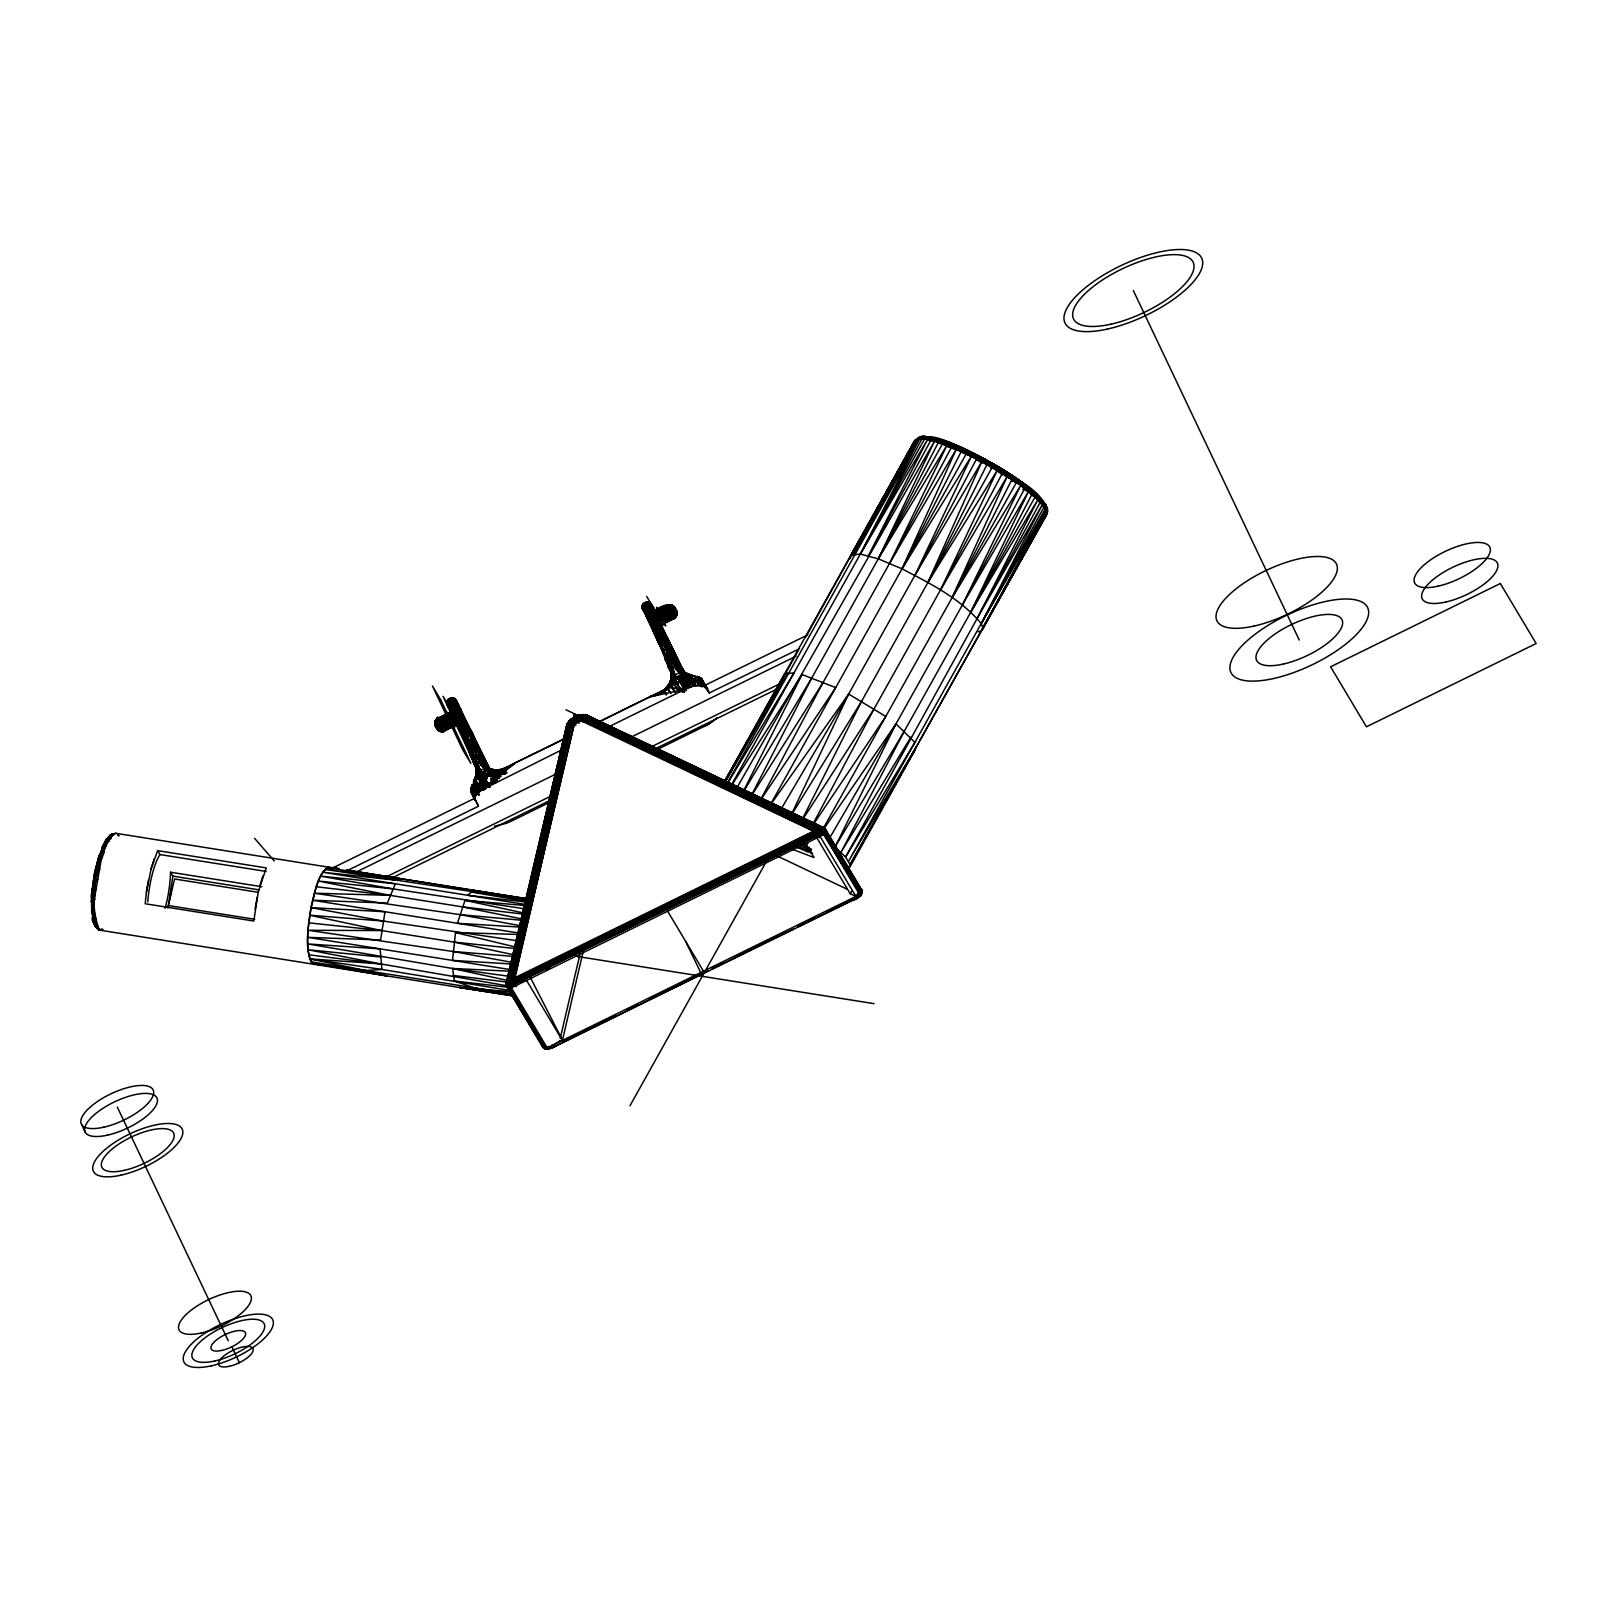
<?xml version="1.0" encoding="UTF-8"?>
<svg xmlns="http://www.w3.org/2000/svg" width="1617" height="1617" viewBox="0 0 1617 1617"><rect width="100%" height="100%" fill="white"/><g stroke="black" fill="none" stroke-linecap="round" stroke-linejoin="round"><path stroke-width="1.5" d="M347.776 870.37L478.45 806.236L470.709 790.996L476.409 775.149L475.6 765.71L477.864 763.487L462.806 728.762C473.963 718.15 479.481 762.476 468.465 727.306M514.166 984.409L511.174 979.619L570.538 722.092L572.034 719.605L579.31 715.907L587.274 715.381L823.821 827.722L825.822 829.824L823.902 834.534L511.396 987.866L506.97 987.077L506.222 983.075L509.537 980.347L818.768 828.611L822.527 827.459L824.933 828.591L818.97 829.642L514.974 979.599C500.36 981.842 509.598 991.12 516.692 982.934L820.405 834.352L823.902 834.534L859.799 894.888L861.982 892.483L861.639 889.815L824.872 828.531L587.618 715.765C580.119 712.511 569.73 717.584 566.799 725.063L506.141 983.338L506.262 985.683L543.474 1047.796L548.143 1048.867L554.813 1046.765L547.233 1048.928L545.091 1046.664C546.122 1050.302 553.034 1049.069 546.425 1046.704L546.728 1048.948L548.608 1048.827C550.447 1047.432 543.312 1050.181 542.362 1046.482L506.545 986.431L506.121 983.48L506.262 985.683M471.517 757.989L472.649 751.44C453.225 709.903 461.391 730.722 472.265 753.118L475.721 751.42L475.297 747.256L466.12 727.306C474.933 741.9 475.499 774.745 499.734 770.844M485.403 788.813L476.591 774.038L477.338 763.77L470.85 749.035C481.563 739.313 489.769 782.527 476.894 749.298C465.029 746.347 474.65 767.448 468.142 748.105L472.973 744.083L476.914 745.599L473.64 739.656L470.062 739.899L466.06 743.375L470.891 756.352L469.536 751.521L470.85 749.035M690.803 686.74L679.059 667.053L690.803 686.558L678.897 666.932L675.279 666.649L670.469 651.489L661.292 631.54L655.249 635.42L658.604 642.899L642.515 607.81L646.234 603.707C658.584 607.062 640.292 597.199 648.094 607.79L676.169 669.377L680.474 673.4L686.053 675.724L693.228 686.174L703.739 685.527L709.257 692.986L799.546 648.68M666.851 657.028L658.887 641.868L664.688 640.575L645.749 602.312L649.508 602.656L652.217 607.325L651.024 604.374L646.719 602.029L643.202 603.788L641.929 606.375L647.305 617.492L651.408 617.027L655.855 613.55L650.398 605.001L645.324 606.314L643.101 609.104L655.289 635.865M923.166 438.571L936.667 439.319L933.716 438.692A72.361 14.108 29.2 0 0 926.44 438.005L922.135 439.197L928.421 437.944L940.023 440.228L968.745 451.871L967.977 455.024L962.56 452.578M457.429 725.002L455.711 721.93C450.335 728.923 426.686 732.461 438.288 718.858C448.899 712.147 451.365 709.135 454.721 718.878M483.645 762.092L479.056 751.177L484.534 767.408C492.235 776.645 507.455 768.459 515.985 762.517L564.596 738.787M513.741 984.692L510.507 979.902L570.255 724.032L574.176 724.355L581.291 720.859L585.698 715.543L587.618 715.765M662.99 641.403L644.415 603.687L642.171 605.344L642.818 609.528L642.515 607.81M655.734 614.763L654.44 611.509L670.267 604.617L674.127 606.537L676.816 611.873L673.824 618.139C656.785 624.728 664.769 631.802 659.392 621.09M477.864 763.487L478.955 766.943L473.538 781.678L477.298 793.563L474.59 797.969L474.872 800.233L470.709 790.996L472.366 784.71L477.298 793.563L515.318 762.88M599.139 721.849L649.852 696.826C700.343 687.791 654.845 632.591 646.396 608.639L644.415 603.687M476.227 775.897L478.309 768.52L473.983 757.241L476.105 754.917L480.835 756.291L495.57 782.365M512.266 979.215L514.812 983.965L511.538 979.478L570.255 724.032L568.295 724.214L566.799 725.063L506.141 983.722L506.586 986.471L508.991 988.209L544.848 1048.523L554.651 1046.563L854.483 899.396L860.931 894.342L861.821 890.219L860.466 895.474L854.564 899.699L854.059 898.425M658.826 693.37L656.825 693.996L666.689 688.822L671.318 681.404L672.712 673.763L656.967 633.581C669.337 653.672 685.709 688.862 653.086 695.391M542.807 1047.129C541.169 1039.731 542.847 1051.919 547.395 1048.099L544.383 1048.321L542.807 1044.784L543.474 1047.796L547.233 1047.897L855.898 896.424C863.619 899.315 861.457 884.095 859.941 890.179M477.298 793.563L480.936 790.349L474.448 779.839L477.298 778.161L478.652 774.482L479.178 768.419L477.965 766.62L476.53 770.339L485.06 784.629M551.943 1045.997C559.219 1045.249 546.122 1050.585 544.019 1048.18L543.534 1045.087L544.808 1048.422L547.658 1048.24L543.716 1047.998L542.281 1044.4L542.362 1046.482M658.422 693.794L666.345 688.337L663.576 690.499L666.224 694.946M502.119 769.793C497.612 770.298 486.151 770.379 496.399 770.177C527.425 764.154 494.458 766.579 504.059 774.179M507.435 986.815L509.82 988.27L511.477 986.936L507.92 985.824L506.444 982.631L506.525 986.148L511.316 987.522L507.435 986.815L512.387 982.59L815.514 834.069C817.939 830.976 829.905 828.793 823.902 834.534M513.337 984.975L509.84 980.185L570.255 724.032L510.831 979.761L516.692 982.934L526.596 980.428L562.393 1040.438C557.521 1039.812 544.949 1055.173 543.15 1044.946L543.716 1047.998L547.557 1048.2L546.405 1048.685M672.915 667.437C666.79 673.622 676.391 686.518 679.079 691.631M478.773 789.662L473.781 781.314L479.036 789.177L474.024 780.971L476.651 773.472L475.802 765.286L461.35 729.651M508.203 987.967L510.649 988.128L546 1048.402L547.274 1047.978L511.336 987.704L507.394 987.118L506.222 983.075M455.751 721.02L457.429 725.002L441.623 731.874L435.68 719.767L438.005 717.887C433.295 724.861 434.73 723.668 437.641 729.772C447.909 738.504 431.416 709.701 435.438 725.568L435.074 724.618C442.957 706.447 431.072 726.094 436.792 728.196M478.127 764.113L477.055 764.053L476.651 771.43L476.409 769.753L478.167 767.57L479.178 768.419L477.884 774.482L474.104 780.405L480.936 790.349L561.422 750.005M490.335 768.985L487.526 767.509L484.17 768.196L480.067 763.608L452.922 703.557C447.222 697.311 455.347 695.694 456.338 702.728L485.545 765.447L491.406 769.409L500.057 770.723L509.557 766.276M827.197 912.089L854.928 898.526L861.032 893.554L825.216 833.503L821.315 834.17L820.587 827.843L585.031 716.008L579.432 716.755L569.083 720.939L567.082 724.699L506.545 985.865L511.619 986.714L508.203 985.481L506.667 982.348L507.718 984.147L512.811 985.42L509.234 980.488L568.295 724.214C570.599 717.038 580.22 713.198 587.072 715.28L578.906 715.421L581.291 720.859L814.24 831.482L816.464 835.848L820.082 836.413L855.898 896.424C851.027 904.408 867.5 892.119 860.689 888.562M499.896 776.625C489.365 768.479 502.22 768.196 503.433 774.3M676.876 615.41L671.702 604.899L676.836 615.45L675.017 607.871L675.32 609.245L657.351 617.957L660.888 624.768L673.986 618.725L676.876 615.41L675.785 609.629L670.772 612.702L667.336 605.203L670.226 604.677L675.36 608.518L672.591 607.082L668.387 607.709L655.471 614.036L656.138 615.471M454.033 717.463L453.003 715.421L440.107 721.748L436.752 724.133L436.024 726.963L454.033 717.463L456.762 723.223L442.573 730.298L438.53 729.995L436.59 727.872L442.654 726.943L455.549 720.616L454.943 719.322M655.249 635.42L661.414 649.023L662 646.113L665.234 644.132L669.903 644.86L663.779 631.701L661.292 631.54L670.893 655.653L668.528 657.492L666.103 655.673L669.721 653.511L673.096 654.077L681.06 670.59L686.639 673.905L700.949 678.028L707.882 689.044M675.866 609.528C677.422 612.398 677.119 611.994 673.602 617.633C667.033 616.704 661.232 630.59 659.776 621.878M514.307 996.213L99.405 930.098L95.848 927.147L93.826 921.589L93.058 887.49C92.614 899.295 89.582 913.261 96.575 923.691M339.186 868.855L115.757 833.281L112.099 834.19C96.313 860.911 87.54 900.548 99.405 930.098L102.72 929.27L98.597 929.593M854.241 898.809C860.163 890.26 861.639 896.748 854.665 899.355C857.637 891.21 859.597 898.324 854.665 899.355M981.943 463.169L984.369 459.774L960.175 447.666L940.023 440.228L931.291 438.753L928.421 440.248C970.544 447.485 1013.556 471.719 1041.712 504.302L1043.531 504.221L1039.872 498.743L1023.44 484.069L1020.59 482.392L1018.447 483.726L983.459 461.755L947.805 445.564L947.461 442.613L984.369 459.774L1015.759 478.511L1035.608 494.923L1043.531 504.221L1043.814 508.021M517.46 934.424L455.509 932.564L452.517 960.397L512.73 964.055M510.062 987.401L511.396 987.158L506.545 986.431L511.336 987.34L507.516 986.511L506.161 983.217L507.677 986.168L511.781 986.471L508.567 985.117L506.95 982.045L507.354 984.51L512.488 985.703L508.668 980.791L568.295 724.214C572.802 722.051 572.984 716.23 568.658 721.465L566.759 725.467C569.164 719.646 578.785 721.889 583.555 717.503L821.618 829.824L823.68 831.947L823.457 834.19L825.135 833.503L822.527 827.459L585.374 714.694L586.83 715.219M674.734 666.891L676.613 666.406L676.613 669.964C683.951 670.772 696.422 675.684 693.228 686.174L685.123 689.307L681.363 681.363L682.051 673.4L678.897 666.932L679.746 668.286M488.961 769.268L472.204 734.583L463.715 738.747L479.056 771.026L480.471 773.431L488.961 769.268L457.045 703.092C459.652 702.667 449.506 690.439 447.323 704.385C448.01 710.409 450.031 702.849 453.609 703.254C457.813 700.181 461.249 710.773 457.773 703.577L490.638 770.602L479.582 748.954L478.026 749.621M466.242 744.79L460.623 730.298L468.425 749.762M479.582 748.954L472.184 733.471L467.818 737.17L463.715 737.635L471.194 753.118L463.857 737.797M506.161 983.864L512.225 985.966L508.648 983.419L508.142 981.115L568.295 724.214L509.537 980.347L515.277 983.702L512.973 978.992L572.297 720.252L574.176 724.355L514.469 978.568L516.692 982.934L510.184 987.138M653.187 608.113C649.731 604.01 643.809 612.702 643.02 609.75M691.268 674.835L695.775 685.568L694.481 675.724L698.18 685.184L705.679 686.982L701.899 679.039L690.621 674.673L685.648 674.895L667.356 637.704L664.688 640.575M917.546 441.542L919.042 437.54C947.643 435.114 973.818 454.62 998.498 467.01C1014.769 480.067 1045.775 490.315 1046.987 514.004L981.762 630.489L978.224 631.782M95.14 888.865L93.422 913.706L95.241 878.698L102.841 852.806L95.646 878.577L94.13 903.398L91.441 901.599L92.149 890.28L92.533 887.753L91.745 912.21L94.493 915.808M91.542 902.064C92.028 900.629 92.412 868.551 96.151 881.265M95.201 894.282L100.84 861.841M655.532 634.834L671.661 673.602L670.065 682.758L663.576 690.499L669.681 683.89L673.44 673.379C669.014 680.151 671.378 682.536 673.056 670.812L669.579 659.979L675.34 660.019L678.817 666.325L673.016 652.641C666.911 648.457 661.899 657.412 666.689 662.222M922.357 436.469C961.589 441.542 997.002 465.696 1028.048 487.081A74.402 14.513 29.2 0 1 1037.023 494.822L1045.572 504.363L1046.765 509.719L1045.128 511.033L1045.775 512.063L1046.927 507.455C1034.84 487.586 1012.788 476.308 993.647 464.16A73.937 14.432 29.2 0 0 973.919 453.609C956.799 447.747 933.272 429.253 916.495 440.046L919.042 437.54C936.708 434.872 953.525 444.837 969.331 451.446C997.649 466.444 1029.685 481.462 1047.573 509.133L1047.29 512.811L981.762 630.489L1046.644 509.881C1029.706 485.949 1001.651 472.69 976.85 458.379C957.749 451.264 935.273 433.578 914.717 440.572L805.711 637.118M481.866 766.074L485.545 765.447L492.558 771.572L494.741 770.076L502.806 769.854M689.752 686.457L683.102 673.804L685.81 682.798C673.218 665.678 696.017 676.128 693.228 686.174L688.802 674.39L684.638 673.056L682.455 674.471L677.018 668.953L672.611 659.776L674.815 665.618L678.594 666.022M1046.987 514.004L848.036 868.753L1047.27 512.832L1046.644 509.881L981.216 623.636L982.752 627.719L1047.149 511.457M1022.732 489.324L1026.876 486.757L1030.15 489.385L1039.872 498.743L1043.996 506.889A72.421 14.129 29.2 0 1 1043.693 507.96M511.861 986.35L506.808 985.198L506.283 982.914M507.293 981.741L513.155 985.117L508.142 983.783L507.698 981.438L567.082 724.699L507.293 981.741L511.983 986.229L510.81 986.249M856.06 898.587L861.74 893.312L860.204 889.047L861.901 890.906L861.659 893.635L857.738 897.839L859.193 895.131L858.324 892.907M670.267 682.697L671.277 679.504L673.662 678.574M470.345 754.795L475.155 766.256L476.874 762.739L483.119 761.526L480.168 755.786L482.654 765.629L481.199 765.286L482.169 761.829L467.111 727.104L469.334 733.734C473.074 733.027 476.793 740.768 474.488 742.365M671.742 676.452L674.208 675.461C664.89 690.702 674.249 672.591 672.854 678.736L666.447 688.236L670.772 681.485L672.389 667.72M458.804 711.5L451.547 697.796L455.226 699.231L454.377 698.362L460.522 709.924L454.62 713.42L452.133 713.259L446.818 703.112L447.444 700.242L466.201 737.797M653.975 615.733L645.749 602.312M663.091 631.337L678.392 666.568L678.129 671.581C682.051 670.267 693.127 675.36 683.829 675.057M506.828 983.379L506.95 982.045M678.513 660.787L652.945 607.81L657.513 617.189M856.525 898.304L857.717 895.232L857.232 898.183L858.768 896.485L857.859 893.473L858.182 896.95L859.617 896.303L859.718 892.988L859.031 896.323L860.81 895.07L861.517 892.119L860.123 889.572L861.194 890.138C858.182 904.044 864.691 890.219 860.022 888.157M100.84 859.254L101.224 854.807L99.001 855.878L93.463 880.739L94.675 873.726M476.469 769.995L475.539 766.054L476.53 770.339L485.585 785.397M496.965 771.774L483.22 778.464L474.67 779.475L483.18 788.773L477.621 777.433L474.104 780.405M666.507 655.229L665.375 653.975L666.164 660.747L664.769 656.684C669.943 666.022 665.739 673.905 674.815 665.618M817.939 835.181L816.14 830.107L583.555 717.503L816.807 829.683L816.726 830.916L821.679 833.361L822.871 830.794L821.638 827.56L826.044 831.32L823.255 827.5M856.707 898.506L856.303 895.171L855.595 898.87M261.853 886.722L170.533 872.21L172.878 876.131L168.35 905.54L254.738 919.285M339.186 868.855C316.892 860.608 315.739 893.938 311.05 907.642C308.988 925.753 303.167 947.057 312.728 963.752L365.442 970.523L387.11 975.961L318.973 964.359M457.308 720.333L442.997 696.321L484.676 785.64L476.631 773.674L485.403 788.186L476.631 773.674L478.612 765.508L477.055 764.053L478.389 764.801M665.355 657.876L666.103 655.673M676.149 693.491L670.024 683.223L672.45 680.05L668.993 685.022L670.388 682.536L671.742 683.304L667.417 686.821L671.095 693.592M994.374 464.503L1017.497 479.158L994.374 464.503L1012.343 475.701L1007.876 472.791M94.453 896.303C93.746 878.071 95.342 850.966 111.27 838.313M94.655 924.722L92.573 917.263C89.461 922.357 104.782 935.435 95.221 926.46L92.735 919.446L94.655 924.722L99.122 929.775L102.942 929.977M550.023 1048.22L548.992 1048.705L548.709 1046.563L548.385 1048.827L549.416 1048.321M96.494 889.431C90.592 886.803 89.097 903.519 94.898 899.193M506.525 986.148L511.053 982.004L819.395 830.714L824.347 829.319L826.024 830.572M509.84 980.185L515.742 983.439L821.679 833.361L820.87 834.251L820.001 828.066M861.821 890.219L859.779 895.07L861.8 892.099L825.984 832.068L821.901 832.25L516.207 982.045C511.336 983.197 506.404 988.411 510.042 988.108L510.649 988.128M475.034 779.172L477.884 774.482L474.246 780.607M654.986 695.088L653.935 695.431L656.219 694.219M493.63 771.693C489.183 769.449 484.514 761.708 479.441 762.375M92.472 911.321L92.553 899.921L92.149 906.126L95.848 927.147M671.904 668.064L671.661 676.452M823.639 834.271L825.135 833.503L823.781 834.372L860.406 894.14L858.627 896.728L861.093 894.12L860.931 890.967C864.004 892.867 857.576 897.738 860.81 895.07L861.922 891.331L860.183 888.562L861.234 889.128M438.47 718.635L444.554 731.288L441.663 731.814L436.792 728.297L438.409 730.156L442.371 730.561L456.54 723.506L450.779 711.44L453.69 717.887C447.464 720.374 427.979 732.562 438.045 721L452.517 714.471L453.003 715.421M447.909 705.881L452.376 701.03L457.005 702.061L475.58 741.576L456.095 701.475L451.85 701.252M676.169 616.784L670.226 604.677L676.209 616.724L673.885 618.604L676.735 615.006L676.492 610.862L672.975 616.198L660.059 622.525L661.11 625.031M146.44 891.978L145.186 903.741L253.788 921.023L258.336 891.614L266.259 867.905L157.658 850.643L151.109 868.794L146.44 891.978L148.461 880.093M859.84 896.101L861.659 893.271L860.204 888.885L861.982 892.483L860.466 895.474M823.255 834.129L824.347 829.319M676.169 669.377L679.423 668.67L680.737 669.761L680.474 673.4L687.71 674.552M479.825 763.184L479.602 762.739M446.979 703.557L447.646 705.295L446.939 702.647L449.243 699.454L467.818 737.17M452.841 713.623C450.9 705.012 445.605 708.509 450.678 701.859M476.328 774.846L478.369 771.45L474.933 778.949L478.106 773.472L476.409 775.149M482.654 761.91L482.957 767.186L488.152 767.752L495.914 780.566M645.85 606.092C641.848 620.059 640.575 595.703 645.385 609.205L660.848 642.151M857.637 893.756L856.949 898.304M673.42 668.731C669.903 684.638 661.879 635.441 655.795 634.531L658.604 642.899M474.003 749.5L474.307 747.337C479.016 770.703 498.642 777.332 515.095 762.921M669.175 653.733L669.478 651.57L676.391 666.366M472.649 751.44L474.347 750.611L474.307 747.337M665.396 658.463L666.103 659.817L669.519 654.845L669.478 651.57M1041.469 500.744L1042.682 502.564M99.87 869.077L96.494 867.5L99.85 855.595M480.006 753.825L477.116 747.802L476.692 751.339L474.347 750.611M489.304 787.519L478.895 767.206L486.07 782.385C482.21 777.999 479.279 764.942 486.555 778.909L483.139 771.915L487.323 778.363L484.574 770.925L489.587 768.661L499.127 771.006M675.178 658.058L672.288 652.035L671.864 655.572L669.519 654.845M316.528 963.954L314.527 964.46L311.131 961.872A49.177 12.148 -81 0 1 311.05 907.642L385.028 911.766L380.601 939.962L307.715 937.355L510.446 969.614M583.333 719.282L581.049 714.674L582.787 718.494L819.859 832.917L820.405 834.352M455.165 713.259L452.194 706.791L454.7 703.233L451.547 697.796L453.892 701.738L450.436 703.435C448.657 712.854 444.392 695.067 449.748 704.102L446.999 701.111L467.353 745.255M661.899 641.868L647.366 611.024L649.872 607.466L649.933 609.71L645.365 613.187L647.305 617.492M452.133 713.259L449.506 707.619L451.911 704.082L449.304 702.95M644.698 612.277L641.969 606.314L647.689 617.795L644.678 611.853C645.345 615.754 643.99 608.902 647.083 608.315M860.608 895.151L860.951 893.049M825.418 829.097L823.538 827.581L861.922 891.331L859.759 894.646L859.274 893.534M457.934 711.965L455.388 706.73L455.65 705.093L458.44 704.911M646.153 615.147L650.822 609.326L653.612 609.124M92.452 894.06L93.2 889.532M169.603 899.78L171.624 887.895M255.062 909.259L257.063 897.374M474.509 799.202L470.709 790.996L474.59 797.969L471.436 787.176L476.004 795.119L472.366 784.71L471.093 792.29L474.67 798.293L329.868 869.36M460.522 709.924L459.875 707.539L452.113 711.925L452.517 713.562L449.506 707.619L450.213 709.378L452.194 706.791L451.002 702.425L453.892 701.738L452.538 697.736L460.138 710.449M643.667 609.872L649.064 605.971L647.71 601.969L665.214 640.292M655.855 613.793L655.047 611.772M825.458 829.157L823.821 827.722M442.977 731.228L457.045 723.89L443.098 731.773L436.913 728.58L437.762 729.954C434.892 726.417 442.169 734.765 444.372 730.722L443.098 731.773L439.642 724.113L440.107 721.748M508.142 981.115L513.943 984.551L507.698 981.438L567.951 722.637M674.006 618.705L672.571 611.954L668.791 604.718L654.461 611.489L656.825 616.906L670.065 610.155L675.744 609.265L670.59 608.962L656.34 615.875M934.505 437.985L935.414 438.389C929.573 438.247 919.83 433.113 918.699 439.278L921.245 436.671L925.288 436.57L940.427 439.622L978.972 456.58M93.867 878.334C95.524 858.122 101.224 866.368 95.646 878.577M103.65 844.68L101.608 849.168L105.853 840.213L115.757 833.281L110.38 834.877L103.912 845.428L93.948 880.76L97.323 866.146M447.869 700.565L451.547 697.796L469.516 736.341M643.04 604.798L644.051 603.141L642.778 605.142L659.413 640.473L658.543 641.747L655.35 635.137M93.725 878.334L102.659 846.257L113.756 833.786L106.237 839.466L102.336 846.884L111.189 834.412M673.885 677.624L670.529 682.091M441.643 724.861C436.186 724.659 437.783 731.531 436.469 727.852C442.613 732.925 450.557 723.668 456.418 722.455M512.67 764.315L511.7 765.346M515.237 980.145L514.105 978.669L571.468 724.052L582.019 719.626L814.867 830.997L514.711 979.073L516.227 983.176M515.762 981.155L513.357 978.871L571.468 724.052L511.538 979.478M476.631 771.066L477.581 768.944L479.218 769.187L476.692 772.542M817.98 834.594L815.494 830.552L817.454 829.299L818.445 834.999L815.756 834.534L515.075 981.418L512.609 979.094L571.468 724.052L511.902 979.356L516.409 982.408M514.711 979.073L573.611 723.143L572.661 721.061L581.696 716.513L820.082 829.117L820.587 827.843L585.698 715.543L578.987 715.664L570.033 720.576M509.537 980.347L570.538 722.092M167.784 907.966L174.575 879.001L258.498 892.341M570.255 724.032L510.487 981.014M573.146 720.677L574.722 713.946M542.099 1045.734C540.684 1047.27 550.002 1048.584 553.6 1047.29C555.844 1045.33 548.325 1050.989 547.92 1046.644L548.608 1048.827M560.21 1038.357L580.422 952.292M562.393 1040.438L583.171 951.463M860.871 894.605L859.739 895.272L860.588 893.554M507.698 981.438L568.295 724.214M514.105 978.669L574.176 724.355M551.943 1045.027L552.711 1045.815C551.033 1049.716 549.052 1048.604 553.479 1045.593L554.469 1045.916L553.196 1047.23M814.24 831.482L582.019 719.626L582.403 718.069L584.303 716.675L818.768 828.611L819.94 834.493L820.809 833.584M667.821 686.659L670.934 683.385L666.932 687.73M852.705 554.065L849.915 557.926L914.717 440.572M525.181 905.52L465.009 900.346L457.449 923.287L519.279 927.026M509.072 767.024L511.861 764.78M655.693 614.157L649.549 602.595L652.217 607.325M856.525 896.323L854.483 899.396L856.02 895.434M674.592 692.137L669.681 683.89L673.501 679.1M680.11 668.892L679.261 672.551C682.233 670.388 693.046 677.301 685.749 673.844C670.307 666.265 672.248 643.667 662.283 631.337L664.506 637.967L667.093 638.735L674.855 653.187M671.176 680.252L674.067 671.217L671.783 671.864L671.621 674.592M99.264 855.433L96.252 866.368M549.639 1048.584L550.508 1047.937L549.234 1047.472M458.015 703.88L456.661 701.637M647.366 611.024L645.607 607.669L647.871 605.829C660.1 611.812 643.202 595.804 650.721 606.981L666.143 639.685M684.557 675.3L681.646 670.812L682.495 671.56L678.675 672.086L678.392 666.568M476.328 775.533L478.389 769.49L476.53 774.422L485.383 789.237M476.611 772.259L479.218 770.703M660.059 622.525L659.21 620.685L672.106 614.359L669.559 609.144L670.145 607.103C675.401 605.142 678.392 612.661 675.926 616.421M476.874 762.739L473.983 757.241L472.588 760.334L475.438 766.539M672.045 666.972L669.155 661.474L667.76 664.567L671.136 671.378M860.022 889.977L861.093 890.543M662.283 647.689L642.171 605.344L642.232 607.466M442.654 726.943L442.007 729.045L455.994 721.566M151.109 868.794L154.242 858.789M259.731 886.076L262.843 876.05M571.468 720.434L571.872 719.161L570.599 719.565M98.091 861.295L103.69 846.196L109.511 838.758M108.46 838.253C99.082 860.244 92.856 883.994 94.15 908.087L92.735 909.037M475.924 776.989L479.178 771.45L478.41 770.48M671.56 678.311L674.249 672.793L672.025 673.036L671.641 675.32L671.136 668.832M457.328 710.692L457.773 709.378L458.46 711.702L454.316 711.056L454.62 713.42M566.92 725.912L567.486 723.203L572.074 719.201L580.948 715.28M646.557 615.936L650.802 615.754L652.945 613.611C661.879 615.228 644.657 595.763 651.51 606.961L672.086 649.832C669.66 646.032 661.939 649.731 663.597 653.996L661.191 648.356M472.366 784.71L470.83 789.278L474.59 797.969M671.661 677.705L674.148 676.007M679.746 675.158L677.321 678.999L670.267 664.83M960.761 451.749L960.215 447.666L936.587 441.279L933.595 438.652M91.441 901.599L92.149 890.28L93.2 890.987M780.708 683.203L784.609 673.966L915.424 439.622M105.772 843.629L102.558 849.734L104.357 851.714L101.467 859.516L99.971 858.546L106.116 844.498L105.671 842.74L109.188 841.042M823.013 834.089L823.781 830.633L821.133 827.682L585.334 714.754L821.133 827.682L825.923 832.068M93.362 908.511L96.07 920.336L95.16 922.013L93.079 915.768M111.613 835.463L112.099 834.19M489.769 768.702L486.737 768.884L478.875 778.606L477.298 778.161C474.569 778.181 480.33 768.358 476.348 764.679M661.131 692.359L666.265 689.125M503.837 769.47C497.571 771.066 495.287 770.965 489.668 769.53C491.507 769.692 496.54 771.471 501.593 770.258M673.743 669.782L673.299 668.347M466.727 737.635L448.879 698.928L447.383 700.302M644.94 609.508L644.193 603.323L644.92 608.336L661.373 642.03M525.808 908.976L392.608 888.824L320.752 876.171L395.397 883.792L387.312 903.074L312.627 900.245L517.784 932.868M671.116 679.928L678.999 692.319M475.358 778.444L478.976 772.987L476.651 773.472M685.386 677.28L688.236 674.471L686.053 675.724L690.54 687.023L683.587 679.726L685.386 677.28L690.54 687.023L684.557 678.614M551.579 1046.967L550.71 1048.059M476.025 776.625L478.208 775.958L475.661 777.716M802.679 818.485L861.618 701.212L927.936 582.443L982.085 461.128L914.939 575.288L848.642 694.077L780.991 809.329M809.49 847.247L807.489 851.633L795.827 846.863M1044.42 506.121L981.216 623.636C960.579 598.533 930.321 583.636 902.023 568.82L956.557 448.758L889.633 563.262L823.316 682.051L760.596 799.647M980.326 462.038L975.455 458.682L976.506 455.671L947.582 446.535L953.929 448.899L954.07 445.484L951.503 444.109M829.036 839.041L896 723.89L962.317 605.102L1020.873 485.12L952.09 597.643L1007.411 475.984L940.467 589.983L874.15 708.772L812.623 824.63M815.008 833.058L815.675 831.603L814.483 831.987M506.161 984.349L529.305 1022.712M665.396 689.266L669.842 685.143L683.587 679.726L687.831 688.074M791.218 814.806L848.642 694.077L885.772 716.432L814.463 822.831M480.936 756.069L483.422 761.789M512.67 764.679C511.376 768.56 492.518 768.196 500.502 774.563M671.581 649.145L679.281 667.356M914.413 441.724L850.926 555.177L860.345 554.065L878.274 558.855L934.747 440.713L736.483 788.57M1045.714 508.102L848.581 861.194L916.455 746.508L850.016 864.569L845.57 857.071L977.194 618.361L1038.134 499.168L970.786 612.095L1028.695 491.022L962.317 605.102L1024.915 488.112M452.517 714.471L451.103 711.864L438.066 718.352L437.419 719.808L439.642 724.113M436.145 722.94L440.188 731.571L435.013 721.081L435.883 726.7M675.744 613.53L676.27 610.599M551.437 1047.856L550.204 1048.523M438.813 722.455L439.622 720.818M553.479 1045.593L554.752 1046.725L552.711 1045.815M822.507 833.22L821.881 831.037L818.121 828.935L817.818 830.249L821.901 832.25L821.699 834.109M91.745 912.21L91.603 901.154L92.856 920.255L97.546 927.915L95.181 920.841M551.64 1048.018L707.882 971.029M656.906 615.814L659.372 621.999L672.551 615.309L676.128 610.054L673.076 614.036L658.887 621.069L660.787 624.627M475.297 778.161L476.934 777.312M835.019 846.944L896 723.89L914.899 742.425L845.57 857.071L835.019 846.944L904.489 730.884L1035.304 496.581M1002.54 472.912L940.467 589.983L997.527 469.88L927.936 582.443L987.3 463.978M743.739 790.551L802.072 674.532L835.706 687.609L760.798 799.788M938.628 441.906L878.274 558.855L902.023 568.82L961.509 450.941M952.09 597.643L1012.121 479.056M106.237 839.466L110.38 834.877L113.635 834.069M456.237 701.273L452.538 697.736L469.334 733.734L463.372 737.514L460.36 730.601M674.552 656.421L673.016 652.641L678.817 666.325M448.738 699.757L449.486 702.95L452.922 701.252L454.559 702.95L470.042 736.058M658.867 641.1L656.118 634.208L659.413 640.473L657.452 633.278L644.657 607.183L649.023 605.284L651.57 605.951M981.216 623.636L1042.702 503.978L977.194 618.361L1040.6 501.654M931.129 439.743L868.39 555.743L927.814 439.016L860.345 554.065L919.932 438.247L727.63 782.567M751.177 795.807L811.956 677.644L942.792 443.301M970.786 612.095L1032.172 493.852M904.489 730.884L841.002 852.28L910.876 737.15M106.823 838.859C94.21 863.842 89.764 893.291 93.22 920.983M103.589 851.148L106.116 844.498M976.85 458.379L914.939 575.288L971.655 455.772L902.023 568.82M670.065 610.155L672.207 608.194L675.603 609.003M1043.026 501.452C1034.759 491.022 1047.573 506.93 1047.513 512.266M860.345 554.065L922.216 438.268M951.766 446.737L889.633 563.262L947.158 444.918L878.274 558.855M441.3 727.529L455.064 719.585M642.778 605.142L642.596 609.043M819.455 834.635L816.1 832.553L514.61 980.549M665.84 689.428L666.265 688.66C660.989 692.541 674.087 682.111 667.942 686.174M725.447 781.112L784.609 673.966L794.028 672.854L727.973 782.729M918.032 438.47L854.423 553.863L916.516 438.935L850.926 555.177M981.762 630.489L1036.638 531.083M1039.084 526.677L1046.28 514.934M725.811 781.011L731.834 770.137M734.239 765.791L798.333 650.317M849.855 867.116L915.465 749.277L895.212 783.598M731.389 785.033L924.843 438.53M770.622 804.195L966.542 453.286M629.983 1105.765L766.559 861.133M927.936 582.443L992.454 466.909M855.898 896.424L850.219 893.736L814.402 833.705L815.756 831.279L819.597 837.707M823.154 828.611L1016.608 482.109M850.219 893.736L851.573 891.311M784.609 673.966L723.688 782.79L783.598 676.715M849.915 557.926L885.267 495.105M887.713 490.76L909.643 451.77M683.122 674.774L685.648 674.895L675.34 655.168M447.424 704.81L449.364 700.302L454.094 699.595L456.135 701.131L455.57 699.656M725.649 781.193L788.106 672.652M1027.826 545.738L1036.497 530.679M1038.983 526.374L1045.188 515.621M667.437 688.296L669.297 685.931L666.568 687.811M991.059 468.223L990.554 466.808C996.213 459.309 1015.658 482.109 1023.399 484.069M885.085 800.759L892.685 787.883M670.065 682.758L671.944 681.343L668.448 685.487L671.924 677.927L670.853 669.236M664.931 690.075L659.312 693.208L665.941 688.559M744.063 790.753L811.956 677.644M791.461 814.928L861.618 701.212M497.106 771.774L488.253 785.902L483.22 778.464L485.646 787.277L481.846 778.727L483.18 788.773L480.39 778.788L486.313 769.551L489.83 769.793M506.242 768.479L500.098 769.975L502.826 774.402M752.693 793.826L823.316 682.051M731.773 785.256L802.072 674.532M567.587 724.416L568.982 722.253M1002.58 474.913L997.932 471.153C999.326 465.494 1010.686 472.609 1005.006 475.56L1008.402 477.824M803.144 818.768L874.15 708.772M816.161 835.322L816.828 834.311L815.514 834.069M804.761 850.623L807.53 846.52M823.72 829.016L896 723.89M97.283 927.067L97.889 926.157L94.756 923.792L97.283 927.067L96.212 925.53M510.083 765.912L511.316 765.144M675.037 667.518L675.663 666.588L675.38 668.144L677.018 668.953L675.765 668.771M444.554 731.288L442.836 731.369L439.319 724.537L440.612 722.738M658.382 620.079L671.298 613.732L675.866 609.831L677.058 612.54M770.824 804.356L848.642 694.077M921.549 437.621L919.83 439.177L919.932 437.702L924.479 436.408M478.875 778.606L486.737 768.884L485.545 765.447L495.833 781.112M459.087 705.962L451.002 710.914M648.235 610.539L648.417 613.106L654.642 610.983M649.791 617.654L650.155 614.44L652.945 613.611L653.632 615.936L652.5 614.925M448.556 707.256L447.303 701.556M439.319 724.537C430.89 705.942 449.162 733.532 441.38 731.511L456.54 723.506C450.617 724.194 442.532 733.047 436.63 728.176L437.257 728.721M454.316 698.584L453.447 697.998L473.599 740.626L455.59 700.343M578.906 715.421L582.908 721.91M654.258 610.195C651.934 615.693 670.469 598.795 674.996 607.931L673.198 605.809L668.791 604.718L654.44 611.529L656.441 615.087M657.876 619.028L672.571 611.954L675.199 617.896L660.969 624.93M549.881 967.936L545.697 970.544M526.515 898.951L346.564 870.047L526.98 898.749L473.175 890.401L467.818 895.292L527.506 902.246M861.032 893.554L824.387 831.947M553.115 1047.533L554.611 1046.239M672.995 651.691L667.437 637.907M859.698 895.373L861.841 891.29M475.438 778.383L477.925 776.686M93.988 919.366L94.332 915.586M683.587 679.726L685.123 689.307L668.731 687.569L681.363 681.363M489.911 771.006L482.937 756.493M487.384 770.076L486.313 766.256L482.573 766.842M854.625 897.839L854.382 899.153L798.03 926.784M485.039 768.803L484.857 764.598L480.896 764.881M859.436 895.818L861.275 892.564M669.195 687.003L665.921 688.761M490.962 771.269L489.041 768.257L496.722 781.112M801.87 849.471L808.156 842.881M1043.996 505.676L1042.136 506.465M655.896 614.905L669.883 607.446C670.065 600.372 652.156 610.599 655.026 612.378M654.461 695.27L656.118 694.704M498.299 771.269L495.57 770.137L493.084 771.632M819.859 833.867L815.271 833.584M677.604 671.055L681.444 670.57L680.535 669.6M571.771 725.467L568.658 721.465L578.947 715.381M858.768 896.586L860.062 895.879M507.354 767.954L510.002 765.973M651.55 696.078L653.288 695.633M475.095 778.626L477.298 778.161L485.868 769.308M657.25 693.875L663.314 691.166M681.768 674.148L670.57 685.184L669.357 684.375M514.59 763.345L513.519 764.073M666.689 688.822L667.74 687.791M1047.573 509.133L1045.572 504.363L1046.179 505.98L1042.904 503.514L1043.228 501.088L1046.866 509.416M495.833 771.814L497.591 771.511M494.539 826.186L507.051 823.154L513.094 818.728M475.196 778.929L477.298 778.161M856.181 898.83L857.232 898.183M510.143 766.377L510.972 765.346M854.928 898.526L854.564 899.699L855.757 899.032L855.13 896.242L855.636 899.133M683.87 674.289L686.982 674.026L692.217 682.313M671.722 610.236L657.674 617.532L659.21 620.685M436.731 722.213L452.073 713.643M673.278 610.741L675.077 614.217L672.551 615.309M654.501 611.731L668.933 605.263C648.761 614.197 650.438 614.601 669.054 605.102L670.509 604.98L655.471 614.036M654.582 615.309L649.266 604.839M798.899 848.218L804.72 843.751M452.659 698.221L448.03 699.575L448.879 698.928L450.436 703.435L448.091 699.494M680.474 673.4L683.364 672.227M1025.077 489.951L1028.735 492.195L1031.383 491.022L1035.648 494.297M506.566 768.075L502.442 769.591L504.767 774.017M661.798 691.975L654.845 694.704M684.658 688.963L681.727 683.142L681.848 679.201L679.241 675.441L686.437 690.419M575.773 725.406C575.046 717.342 566.9 717.604 573.085 724.315M437.884 717.786L436.651 718.655L438.793 719.242M452.679 715.805L435.337 725.184M548.689 1048.382L546.243 1048.928L545.738 1046.704L547.233 1048.928L549.032 1048.362M811.289 849.006L807.489 851.633L812.543 853.25M924.56 438.146L947.4 442.997L936.627 442.25M571.892 718.918L570.235 720.01L571.953 719.039M451.365 712.309L436.651 718.655L438.066 718.352L435.256 721.344L435.337 725.487L434.852 723.951M449.081 699.656L449.364 700.302M438.066 718.352L436.833 719.161L438.288 718.858M647.831 602.454L643.445 604.435L645.607 607.669M673.824 618.139L675.239 617.835M488.374 770.48L486.313 766.256L496.055 782.608M643.081 610.114L641.929 606.375M496.601 777.696L491.144 769.187L494.62 770.197L498.622 776.14M860.931 894.1L859.799 894.807L860.931 894.342M662.788 691.49L663.758 690.439M570.7 720.313L579.088 715.543M483.746 767.873L483.342 767.529M668.023 606.921L672.126 606.072L675.017 607.871M507.475 767.711L506.404 768.318L507.9 767.671M546.243 1048.928L544.505 1046.583C548.345 1049.898 548.689 1049.029 543.999 1047.573L543.959 1045.229M452.194 706.791L455.65 705.093M480.33 764.033C484.999 761.344 487.202 768.803 483.463 762.274M672.106 614.359L673.379 613.652M483.584 771.531L487.323 778.363L484.574 770.925M650.458 696.563L651.894 696.038L650.843 696.361M1045.775 512.063L1047.432 511.194L1045.653 506.505M453.69 717.887L455.711 721.93L441.744 729.368L443.563 729.671M546.97 1048.847L547.981 1048.321M670.893 608.578L669.559 609.144L667.397 605.203L654.562 611.63L668.791 604.718M456.701 707.175L453.245 708.873L453.063 706.306M451.689 712.915L437.217 720.07M655.734 613.712L670.145 607.103L656.179 614.541L655.229 612.762M438.914 720.293L451.83 713.966M452.234 714.835L437.783 721.323L439.784 722.132M669.559 609.144L656.664 615.491L656.179 614.541M453.508 716.412L438.51 722.839M454.539 718.534L436.428 727.448M671.621 613.328L658.725 619.655L659.312 620.746M455.711 721.93L442.209 727.084L440.168 726.255L454.741 720.01M443.26 729.105L456.156 722.779L442.937 728.479L440.996 727.913L455.246 721L441.825 726.336M659.372 621.999L672.712 616.522C677.644 621.454 670.873 609.852 669.883 607.446M659.817 622.848L674.673 616.421M457.267 724.396L442.836 731.369L456.883 724.113L457.449 724.962M649.023 605.284L664.506 637.967L660.14 639.887L657.978 632.995M674.228 675.259L682.697 671.095L684.132 673.501L675.643 677.664L658.887 642.98L667.376 638.816L668.811 641.221M475.762 758.838L477.46 757.989L477.439 755.543L480.754 761.102M670.934 663.071L672.632 662.222M479.056 771.026L487.526 766.862M688.903 686.78L685.952 680.898L683.546 678.372L681.848 679.201L686.497 688.357M481.098 779.637L565.788 738.08M597.805 722.375L684.739 679.706L688.337 685.709M491.325 784.124L493.023 783.295L490.638 778.565L493.367 782.527M609.73 726.296L685.123 689.307L682.536 680.656M701.798 686.861L807.813 634.834M354.932 872.675L555.338 774.321M631.054 737.17L796.09 656.199M385.129 877.445L550.063 796.514M651.166 746.892L781.173 683.122M391.354 878.274L549.74 800.536M652.965 749.904L776.221 689.408M509.739 821.921L548.284 803.002M656.724 749.803L709.216 723.951L717.564 717.685L706.609 725.326L701.758 726.235M592.61 1026.714L610.64 1017.861M678.251 984.692L696.3 975.839M763.911 942.671L781.941 933.818M563.484 1041.489L615.329 1016.042M626.608 1010.524L637.866 1004.986M649.145 999.468L700.97 974.02M712.248 968.482L723.506 962.964M734.785 957.426L786.63 931.998M797.888 926.46L815.918 917.627M712.39 968.826L793.523 929.007M547.334 1048.867L548.385 1048.362L547.152 1046.684L546.991 1048.523L548.345 1048.382M658.321 693.511L660.464 692.723M443.826 730.156L456.803 723.971M578.987 715.664L580.988 714.734M457.126 724.557L442.371 730.561M648.094 607.79L652.055 607.163L667.134 638.735M452.922 703.557L456.661 702.809M673.198 653.834L674.43 653.308M491.507 770.682L490.436 771.147L488.152 767.752M673.096 617.249L674.471 616.683M681.121 673.784L685.608 673.481M489.405 770.844L490.436 770.42M544.626 1048.321L542.16 1045.613M448.03 699.575L449.243 699.454M660.1 693.006L655.35 694.522M859.739 895.272L860.749 894.868M1020.287 485.161L1033.687 495.388L1035.608 494.923L1020.549 484.959M581.21 715.361L579.149 716.109L581.696 716.513M667.558 686.619L668.832 687.447M651.024 604.374L645.951 603.06L663.597 638.189L647.022 605.486M455.226 699.514C457.267 701.879 452.598 696.381 450.779 698.827L452.214 699.656L448.758 701.354M484.595 768.499L486.737 768.884M489.163 769.995L487.91 769.49L490.78 776.665C486.01 773.33 485.807 763.669 490.719 774.705M546.182 1048.564L547.476 1048.139M938.365 442.391C974.788 452.578 1009.594 472.528 1036.921 498.845L1038.943 498.501L1023.925 488.051M1046.927 507.455L1045.492 508.91L1047.432 511.194M584.364 714.916L583.151 714.492L583.818 716.109L585.698 715.543M683.546 678.372L681.99 674.087L685.952 680.898L688.296 680.575L682.414 668.286M546 1048.402L547.334 1048.038M1039.246 501.917L1041.328 501.654L1033.687 495.388M509.982 987.886L511.316 987.522M663.799 649.367L662.525 649.488M917.85 437.843L919.042 437.54M969.957 455.731L999.852 468.627L973.151 453.69M109.734 835.544L112.927 834.736M112.422 835.585L109.713 836.899M643.93 605.587L647.386 603.889L646.659 602.11M673.42 617.856L674.936 617.492M685.305 675.542L686.315 675.3M649.852 696.826L685.123 689.307M448.718 703.961L453.629 713.623L451.386 711.702M510.002 987.643L511.316 987.441M497.915 771.127L499.592 770.864M475.6 777.373L477.136 771.228L475.802 765.286M453.892 701.738L455.751 701.697M671.803 614.743L673.844 615.491L670.772 612.702M107.632 840.254L108.925 840.112M678.23 670.428L677.099 670.529L677.462 666.325M925.288 436.57L920.497 438.288M667.922 606.052L672.288 605.87L675.158 608.133L674.249 606.719M312.728 963.752L365.442 970.523L381.935 969.452L510.062 990.514M442.573 730.298L444.149 730.217M481.522 765.69L483.544 766.559M1044.825 509.8L1046.765 509.719M510.345 986.855L511.538 986.835M943.701 444.918L969.412 451.871A72.421 14.129 29.2 0 1 983.783 459.127L988.654 461.755M500.967 776.665C499.067 766.66 484.878 772.037 482.169 761.829M1031.403 489.769L1017.295 479.218L1030.413 489.527L1042.904 503.514M512.933 995.688L459.511 987.482L510.164 991.625M927.168 436.731L940.427 439.622M510.568 986.552L511.679 986.592M669.721 610.579L671.399 610.64L669.236 609.548M440.491 725.851L442.169 725.912M509.011 986.107L380.804 963.914L309.817 958.861L381.935 969.452L380.116 948.876L307.715 943.924L452.578 968.482L509.961 971.211M927.552 438.53L941.296 441.017L941.842 443.624L964.763 449.688M1038.336 498.683L1040.358 498.824L1040.802 501.169L1043.794 502.644M928.421 440.248L932.099 440.471M938.244 443.361L941.842 443.624L938.365 442.714M516.146 940.589L383.108 921.043L309.736 915.222L381.612 930.563L454.013 942.084L513.963 954.839M583.373 715.078L586.304 715.28L823.74 828.187M308.746 922.842L381.612 930.563L308.059 930.28L453.003 951.483L513.377 956.375M644.253 603.889L643.202 603.788L644.536 604.536M499.512 770.48L502.847 769.611L505.757 773.452M490.699 772.926L485.787 763.426L487.243 764.053M523.524 914.131L462.28 906.854L389.879 895.333L314.426 893.231L459.733 914.595L521.321 920.214M447.363 704.305L446.797 702.081L448.475 705.073M380.177 956.961L308.079 949.765L380.804 963.914L308.786 954.798M392.608 888.824L318.549 881.063L389.879 895.333L316.427 886.783M454.013 942.084L514.792 948.492M646.901 602.737L643.91 603.99M451.729 698.504L451.507 698.403M507.475 976.062L452.578 968.482L454.337 980.973L508.688 987.32M946.45 441.764L950.614 443.28M453.205 975.435L507.9 982.186M937.173 438.854L969.028 451.244M481.866 764.639L480.593 764.457L481.098 761.85M559.623 1040.802L562.292 1041.166M642.475 605.789L644.92 608.336L642.717 605.284M353.496 871.422L403.138 879.183L325.219 869.441L527.283 899.881M497.895 770.359L497.207 770.379M688.316 674.249L690.115 674.572L688.842 674.511M459.511 987.482L513.943 995.567M327.341 867.763L400.773 878.88L398.166 880.436L322.996 872.27L525.727 904.509M671.298 613.732L673.076 614.036M672.288 652.035L673.683 656.098L671.864 655.572L671.419 651.651M476.409 744.911L479.238 752.471L476.692 751.339L476.247 747.418M157.658 850.643L160.002 854.564L266.138 871.442M172.878 876.131L259.266 889.876M575.369 956.152L874.029 1003.652M311.131 961.872L513.539 994.071M473.175 890.401L527.324 899.416M470.567 891.957L527.566 901.498M97.849 879.163L94.655 878.597M646.416 609.164L647.629 609.366M451.244 704.931L452.457 705.133M360.753 873.301L365.685 874.191M378.014 876.434L382.946 877.324M475.539 890.684L497.854 894.787M502.826 895.697L507.778 896.627M512.751 897.536L517.703 898.446M459.733 914.595L519.239 925.51M383.108 921.043L311.05 907.642A49.177 12.148 -81 0 1 329.342 867.258M453.003 951.483L510.81 962.155M512.912 995.102L474.044 987.785L454.337 980.973M646.679 602.636L649.064 605.971M505.697 768.621L502.725 769.429L505.393 773.876M369.99 972.545L387.11 975.961M462.28 906.854L523.787 919.325M668.791 608.578L670.59 608.962M309.817 958.861L365.442 970.523M465.009 900.346L523.564 912.958M452.578 968.482L508.324 980.63M514.59 984.106L508.668 980.791M455.509 932.564L515.055 946.915M945.258 441.36L961.327 447.727M587.456 715.543L585.374 714.694M542.706 1046.058L543.979 1046.502L543.736 1045.168M932.261 437.702L929.431 437.217M956.314 449.546L983.823 459.127L992.191 464.119L962.661 452.336M499.37 776.584L494.62 770.197M495.893 770.157L500.421 776.645M943.843 444.271L947.805 445.564M650.56 610.963L651.873 611.408M491.406 769.409L490.072 768.762L497.086 779.434M790.915 848.703L814.058 857.536L805.933 843.953M969.856 455.954L1007.25 472.851L1026.35 486.818L982.995 462.624L1006.724 473.579L1020.59 482.392L990.554 466.808M685.244 674.148L680.353 671.358L676.613 666.406M499.451 778.06L493.205 769.773L498.177 778.161M968.745 451.871L974.162 454.155M958.517 446.757L986.168 459.895L978.265 456.277M565.93 709.762L580.887 716.877M814.402 833.705L820.082 836.413M800.314 844.438L811.593 849.794M777.211 855.999L847.065 889.168M973.919 453.609L977.84 455.489M582.787 718.494L816.14 830.107M1008.301 473.357L1010.261 474.327M998.599 467.495L1002.459 469.456M1005.006 475.56L1033 491.891M648.963 602.615L647.71 601.969L655.309 614.682M975.455 458.682L981.115 461.633M504.039 769.025L507.01 773.067M701.899 679.039L699.332 677.159L704.911 686.154L701.899 679.039L697.109 676.432L698.18 685.184M983.783 458.682L998.498 467.01M643.728 608.74L660.383 642.232M492.275 769.551L497.531 777.979M1040.358 498.824L1035.547 496.096L1035.547 493.246L1040.358 498.824L1030.069 488.577L1035.971 494.661L1029.018 489.506M580.22 718.554L582.019 719.626M1021.398 482.614L1024.167 484.312L1016.608 478.612M997.932 471.153L1003.247 474.468M677.644 676.957L681.727 683.142L678.311 676.149L684.112 683.627M1044.097 506.95L1036.921 498.845M815.777 832.755L819.475 835.201M861.154 889.087L860.143 888.42L861.639 889.815M860.204 888.723L861.214 889.411M686.255 673.723L687.023 674.673M860.204 889.047L861.234 889.754M684.294 672.813L690.297 683.223M860.163 889.39L861.194 890.138M648.417 613.106L650.155 614.44M651.206 612.277L652.945 613.611M685.143 673.157L686.72 674.956M456.095 701.475L456.883 702.93L456.398 701.717M1011.595 475.701L1014.223 477.864L1011.777 480.067L1012.161 481.502M674.956 608.477L675.3 608.619M667.639 664.466L671.399 673.4M647.528 606.597L648.639 607.547M452.356 702.364L468.425 733.956L465.595 727.468M1030.413 489.527L1024.491 484.312M94.817 925.631L97.485 928.017M1028.735 492.195L1032.818 495.974M455.226 700.788L456.54 702M646.113 614.682L645.365 613.187M667.821 655.673L666.022 653.268M450.941 710.449L450.193 708.953M681.181 672.894L681.06 670.226L681.95 671.075M485.545 765.447L486.697 766.599M488.071 767.651L496.217 780.768M648.094 605.486L649.731 607.163M484.857 764.598L495.408 781.84M474.994 765.104L470.931 755.584L470.203 749.742L471.335 750.995M648.013 617.856L647.285 616.158L648.801 617.856M254.597 838.354L274.304 861.032M478.955 791.946L473.538 781.678L480.936 790.349L474.812 779.354M119.153 835.848L117.576 833.968L118.203 835.827M455.711 699.918L455.105 699.009L455.853 700.141M659.17 612.54L661.131 616.218M661.333 617.27L663.233 620.847L661.899 617.795M510.345 978.79L516.51 986.552M473.801 781.011L480.936 790.349M647.891 615.956L649.286 617.775L648.639 615.673M452.72 711.723L467.01 740.748M454.094 700.606L459.551 710.975M674.754 607.628L674.127 606.537M449.486 702.95L466.909 741.556M476.651 790.713L479.481 794.715M483.988 762.84L484.514 763.871M474.024 780.971L479.622 788.914M650.721 606.981L650.661 605.385L651.712 606.234M649.488 615.289L662.444 641.646M454.316 711.056L467.273 737.413M484.069 771.208L486.677 774.967L488.374 774.139L486.272 770.076M674.471 607.082L675.36 608.518M501.411 774.28L498.703 770.319L501.209 774.543M480.006 783.538L484.231 789.702L480.006 783.639M651.267 605.708L652.055 607.163M499.39 770.258L502.038 774.22M497.612 780.627L489.668 768.661L496.035 779.333M436.711 728.317L437.439 729.408L436.63 728.176M486.555 778.909L482.472 772.724L489.789 787.115M479.723 783.315L483.665 789.258M479.723 783.396L483.624 789.824M681.485 691.611L671.682 675.199L682.071 691.308M477.46 757.989L479.643 761.385M485.383 787.944L476.631 773.674L484.554 785.963M490.82 769.187L497.49 779.596M671.682 675.199L682.293 691.813M485.363 787.722L476.631 773.674L484.574 786.165M659.574 642.232L661.959 647.73L643.101 609.104L643.667 611.044M485.524 785.175L476.53 770.339L485.646 784.851M476.631 773.674L485.949 788.49M647.285 616.158L648.377 617.896M452.113 711.925L453.205 713.663M485.444 784.932L476.53 770.339L485.747 785.074M496.096 781.355L487.162 767.004L495.105 779.535M485.363 784.71L476.53 770.339L485.848 785.316M476.53 770.339L485.282 784.467M479.703 783.679L483.544 790.369M492.013 769.611L497.046 777.838M688.296 680.575L681.646 667.72L688.296 680.575L683.627 673.743L686.821 680.656M488.961 769.551L491.042 772.946M473.538 781.678L478.592 789.925M673.481 610.478L671.419 606.557L672.652 609.427M675.138 614.319L673.622 610.761M484.19 763.305L495.53 782.143M824.872 828.531L861.881 890.563M646.659 596.39L653.814 608.396M681.202 670.307L691.247 687.003M672.611 659.776L675.926 665.335M658.887 642.98L674.633 675.502M666.063 660.585L664.769 656.684L670.671 671.237L678.453 684.415M680.717 688.094L683.223 692.298M671.722 675.825L676.654 684.072M666.851 687.811L669.357 692.036M664.183 690.297L666.73 694.562M582.646 714.936L585.031 718.938M573.974 714.653L579.088 723.244M667.659 911.2L703.476 971.231M493.994 770.096L498.905 778.343M463.715 738.747L465.15 741.152M487.485 783.881L479.259 770.076L449.081 706.528M476.591 770.703L485.201 785.458M479.299 783.821L481.745 787.903M476.207 791.117L478.753 795.402M509.82 988.27L545.636 1048.321M531.872 1026.997L534.418 1031.302M536.985 1035.587L540.826 1042.015M506.182 984.894L544.04 1048.018M677.402 677.402L684.961 691.348M490.456 772.906L488.455 769.53L490.861 774.705M684.597 673.865L678.372 662.505M485.787 763.426L490.638 770.602M482.028 773.997L488.091 786.044L482.109 772.522M486.818 769.854L490.78 776.665L487.384 769.672M449.769 705.295L447.606 700.909M482.149 774.765L478.713 767.752L482.088 773.593M666.871 639.038L670.752 645.81L667.417 638.149L670.994 645.506M677.947 676.553L681.727 683.142M688.781 680.777L689.731 682.455M681.646 667.72L685.345 674.228M94.595 922.054L96.212 924.904M669.357 644.476L650.661 605.385M471.376 735.129L478.713 749.298M678.756 675.765L682.495 682.596M669.721 653.511L670.893 655.653M474.549 749.277L475.721 751.42M449.041 705.922L448.758 703.536L466.707 741.576M670.469 651.489L671.479 653.389M475.297 747.256L476.308 749.156M453.124 702.344L455.388 706.73M449.526 708.044L448.232 704.204M682.131 667.922L685.648 674.895M448.596 706.528L447.929 704.871L460.117 731.632M470.224 754.229L470.931 755.584L469.739 750.591M665.8 656.179L666.77 658.079M470.628 751.945L476.085 764.881M676.997 665.294L675.34 660.019L678.291 665.759M673.582 659.635L676.937 666.305M478.41 755.402L482.048 763.325M530.558 977.861L562.372 1039.994M656.381 614.783L656.866 615.895M484.918 761.708L479.622 751.117M475.358 760.212L478.005 765.447M475.095 760.596L485.343 780.587L478.713 767.752M656.643 615.289L657.29 616.744M658.907 621.251L658.038 619.372M682.596 688.034L684.476 691.753M682.354 688.458L684.173 692.096M658.887 641.868L661.777 647.629L659.029 642.03M494.054 778.222L495.934 781.941M493.407 778.222L495.328 782.022M492.639 778.363L494.58 782.224M491.77 778.626L493.731 782.547M488.516 782.79L490.456 786.671M463.715 737.635L467.576 745.336L464.402 737.999M475.155 766.256L469.597 752.451L470.931 755.584M674.794 655.35L677.503 660.807M667.76 658.887L670.529 664.446M666.507 657.25L670.226 665.113M472.265 754.917L474.145 758.696M472.164 755.058L475.054 760.879M659.19 612.641L664.991 624.425L663.031 619.837M475.6 765.71L472.588 759.505L474.953 765.528M450.153 708.327L466.545 741.859M481.826 773.169L488.374 786.59M468.93 747.155L471.679 752.794M660.929 616.481L659.756 614.339M657.028 617.431L656.745 616.886M682.556 673.905L685.952 680.898M472.265 733.673L475.58 741.576M477.439 755.543L481.159 763.568L479.966 762.133M656.967 617.168L656.239 615.794M672.005 670.125L668.488 662.141L670.509 668.488M685.568 941.215L702.526 976.385M476.449 764.477L473.316 757.908L475.337 764.255M656.745 616.724L655.976 615.269M471.699 734.805L475.115 741.94M662.808 619.372L657.452 608.902L659.514 613.854M660.908 616.158L656.664 607.244L665.678 625.981L662.141 618.3M659.008 620.261L659.574 621.272M449.081 717.119L454.539 727.69L446.939 712.107L448.859 716.634M1133.335 290.575L1299.28 640.069M671.581 606.799L675.199 614.42M705.497 685.042L709.257 692.986M650.236 602.393L690.459 687.124M654.137 615.632L665.699 639.988M458.965 711.399L470.527 735.755M446.575 702.324L485.524 784.346L470.567 755.341M475.62 800.294L478.45 806.236M231.858 1346.799L239.397 1362.686M117.273 1107.018L228.28 1340.796M81.638 1124.502L85.398 1132.446M464.099 737.918L467.576 745.336M667.316 638.432L670.752 645.81M463.432 738.666L460.077 731.187M669.458 644.294L662.707 631.317L665.375 637.927M677.947 666.426L675.34 660.019M664.708 655.754L666.103 659.817M470.244 753.057L469.536 751.521L470.183 753.643M662.364 647.71L643.93 607.77L644.213 610.155M464.766 738.019L468 745.296M468.607 727.468L471.537 734.078L467.535 727.084L470.203 733.694M676.108 660.302L677.341 663.071M642.03 607.305L643.728 611.489M667.76 664.567L670.186 670.145M670.166 669.337L667.76 663.738L670.125 669.761M665.739 659.574L670.327 670.489M447.848 705.517L448.475 707.053M483.079 762.052L483.645 763.386M663.334 653.207L665.052 657.553M479.38 752.188L477.116 747.802M463.695 736.867L461.795 729.348M471.436 787.176L475.095 796.615M668.003 662.909L670.287 668.912M472.831 758.676L475.115 764.679M700.323 685.042L697.109 676.432L702.202 685.163L699.332 677.159M660.221 631.924L662.667 638.553M465.049 727.69L467.495 734.32M665.517 659.029L666.164 660.747M453.851 701.05L454.559 702.95M93.746 916.273L95.504 921.124M674.491 659.736L676.472 665.274M479.319 755.503L481.3 761.061M475.883 767.913L475.479 766.741L476.308 769.288M644.678 611.853L645.042 612.904M475.762 767.59L476.227 768.924M449.506 707.619L449.87 708.67M434.953 724.133L435.438 725.568M477.298 776.403L477.621 777.433M669.155 661.474L671.156 667.68M473.983 757.241L475.984 763.446M480.168 755.786L481.826 761.081M676.816 611.873L676.593 611.145M676.512 611.044L676.937 612.358M453.467 711.44L454.114 713.562M435.175 724.497L435.519 725.71M91.643 911.564L91.926 912.615L91.603 907.218M470.931 751.44L471.598 753.845M643.404 608.437L643.95 610.478M452.922 701.252L453.467 703.314M435.721 726.114L435.802 725.71M508.951 980.65L509.193 981.66M856.848 894.605L857.131 895.778M664.91 654.824L665.416 657.29M665.375 653.975L666.325 658.907M470.203 749.742L471.153 754.674M508.405 980.953L508.607 982.004M667.437 657.351L666.851 652.722M472.265 753.118L471.679 748.489M649.913 605.243L650.236 607.042M454.741 701.01L455.064 702.809M507.92 981.276L508.082 982.348M543.332 1045.027L543.494 1046.381M672.591 653.753L672.813 655.714M477.419 749.52L477.642 751.501M104.761 845.287L104.964 847.065M507.475 981.58L507.597 982.691M542.968 1044.865L543.069 1046.239M507.111 981.883L507.172 983.035M650.802 615.754L650.883 617.29M455.63 711.52L455.711 713.057M645.83 607.426L645.89 608.902M450.658 703.193L450.719 704.668M455.489 701.151L455.549 702.748M454.7 703.233L454.761 705.477M542.382 1044.501L542.402 1045.855M506.545 982.489L506.545 983.702M170.533 872.21A39.718 9.803 -81 0 1 165.075 908.269M147.794 901.902A39.718 9.803 -81 0 1 160.002 854.564M811.047 851.027A42.446 8.287 29.2 0 1 798.818 846.823M914.515 443.098L912.19 447.565L914.515 443.098M485.949 779.495L482.23 773.169L485.949 779.495M434.751 722.476L438.854 730.924L434.751 722.476M673.036 605.567L677.139 614.015L673.036 605.567M1018.447 483.726L1011.777 480.067L1018.447 483.726M667.518 605.364L654.764 611.913L669.054 605.102L667.518 605.364M1500.333 583.515L1330.629 666.79L1366.426 726.801L1536.15 643.526L1500.333 583.515M667.578 605.87L654.622 612.095L669.317 606.173L667.578 605.87M332.738 869.825L331.162 867.945A49.177 12.148 -81 0 1 332.758 869.825M667.558 607.264L672.49 617.35L667.558 607.264M460.259 708.327L460.683 709.317L460.259 708.327M440.673 699.777L432.426 685.972L462.603 749.52L470.85 763.325L440.673 699.777M647.467 617.674L646.881 616.239L647.467 617.674M452.295 713.441L451.709 712.006L452.295 713.441M1273.489 678.534A75.655 27.853 -25.4 0 0 1367.962 608.396A75.655 27.853 -25.4 0 0 1256.409 633.258A75.655 27.853 -25.4 0 0 1273.489 678.534M1110.758 324.229A66.196 24.376 -25.4 0 0 1193.427 262.864A66.196 24.376 -25.4 0 0 1095.821 284.612A66.196 24.376 -25.4 0 0 1110.758 324.229M1283.15 664.102A47.277 17.403 -25.4 0 0 1342.211 620.281A47.277 17.403 -25.4 0 0 1272.498 635.825A47.277 17.403 -25.4 0 0 1283.15 664.102M1254.085 626.062A66.196 24.376 -25.4 0 0 1336.754 564.697A66.196 24.376 -25.4 0 0 1239.148 586.466A66.196 24.376 -25.4 0 0 1254.085 626.062M1107.524 329.039A75.655 27.853 -25.4 0 0 1202.017 258.902A75.655 27.853 -25.4 0 0 1090.464 283.763A75.655 27.853 -25.4 0 0 1107.524 329.039M214.738 1360.988A39.718 14.614 -25.4 0 0 264.339 1324.161A39.718 14.614 -25.4 0 0 205.783 1337.219A39.718 14.614 -25.4 0 0 214.738 1360.988M211.504 1365.799A49.177 18.11 -25.4 0 0 272.929 1320.22A49.177 18.11 -25.4 0 0 200.407 1336.37A49.177 18.11 -25.4 0 0 211.504 1365.799M124.206 1170.364A39.718 14.614 -25.4 0 0 173.828 1133.537A39.718 14.614 -25.4 0 0 115.252 1146.594A39.718 14.614 -25.4 0 0 124.206 1170.364M120.992 1175.175A49.177 18.11 -25.4 0 0 182.398 1129.576A49.177 18.11 -25.4 0 0 109.895 1145.746A49.177 18.11 -25.4 0 0 120.992 1175.175M1445.578 602.07A41.618 15.321 -25.4 0 0 1497.544 563.484A41.618 15.321 -25.4 0 0 1436.179 577.168A41.618 15.321 -25.4 0 0 1445.578 602.07M1438.018 586.183A41.618 15.321 -25.4 0 0 1489.985 547.597A41.618 15.321 -25.4 0 0 1428.64 561.281A41.618 15.321 -25.4 0 0 1438.018 586.183M221.832 1350.417A18.919 6.953 -25.4 0 0 245.461 1332.873A18.919 6.953 -25.4 0 0 217.567 1339.098A18.919 6.953 -25.4 0 0 221.832 1350.417M229.371 1366.304A18.919 6.953 -25.4 0 0 253 1348.76A18.919 6.953 -25.4 0 0 225.107 1354.985A18.919 6.953 -25.4 0 0 229.371 1366.304M103.731 1127.211A39.718 14.614 -25.4 0 0 153.332 1090.384A39.718 14.614 -25.4 0 0 94.756 1103.441A39.718 14.614 -25.4 0 0 103.731 1127.211M107.49 1135.154A39.718 14.614 -25.4 0 0 157.092 1098.327A39.718 14.614 -25.4 0 0 98.536 1111.384A39.718 14.614 -25.4 0 0 107.49 1135.154M201.438 1332.974A39.718 14.614 -25.4 0 0 251.039 1296.147A39.718 14.614 -25.4 0 0 192.463 1309.204A39.718 14.614 -25.4 0 0 201.438 1332.974"/></g></svg>
